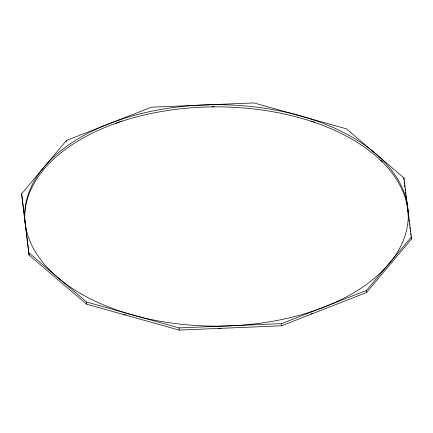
<?xml version="1.0" encoding="UTF-8"?>
<svg xmlns="http://www.w3.org/2000/svg" width="433" height="433" viewBox="0 0 433 433"><rect width="100%" height="100%" fill="white"/><g stroke="black" fill="none" stroke-linecap="round" stroke-linejoin="round"><path stroke-width="0.65" d="M21.65 193.838L66.444 140.481L151.447 107.205L253.879 102.924L346.297 128.785L403.935 177.86L411.35 237.003L411.35 239.162L366.556 292.519L281.553 325.795L179.121 330.076L86.703 304.215L29.065 255.14L21.65 193.838L29.065 255.14M29.065 252.98L86.703 302.055L179.121 327.916L281.553 323.635L366.556 290.359L411.35 237.003M115.557 123.416L117.446 122.674M118.707 122.182L121.852 120.953M212.1 106.832L214.119 106.745M311.154 121.11L314.407 122.025M380.775 160.302L382.323 161.617M404.184 182.017L404.433 184.009M404.601 185.34L404.85 187.332M405.104 189.324L405.266 190.655M405.521 192.647L405.683 193.979M405.932 195.97L406.186 197.962M406.349 199.294L406.603 201.285M406.766 202.617L407.02 204.609M407.269 206.601L407.437 207.932M407.686 209.924L407.854 211.255M408.103 213.247L408.351 215.239M408.519 216.57L408.682 217.896M408.936 219.894L409.098 221.22M409.434 223.877L409.602 225.209M409.851 227.201L410.019 228.532M410.267 230.524L410.435 231.85M410.684 233.847L410.852 235.173M411.101 237.17L411.35 239.162M403.935 177.86L403.935 180.02M366.556 290.359L366.556 292.519M281.553 323.635L281.553 325.795M179.121 327.916L179.121 330.076M86.703 302.055L86.703 304.215M66.444 140.481L66.444 141.564M312.74 313.357A191.792 110.729 0 0 1 310.916 313.963M220.933 328.279A191.792 110.729 0 0 1 218.243 328.306M125.24 314.97A191.792 110.729 0 0 1 123.389 314.385M24.713 217.16A191.792 110.729 0 0 1 216.099 106.854A191.792 110.729 0 0 1 408.281 216.7M81.166 293.877A191.792 110.729 0 0 0 401.856 243.855A191.792 110.729 0 0 0 166.478 108.526A191.792 110.729 0 0 0 81.166 293.877"/></g></svg>
